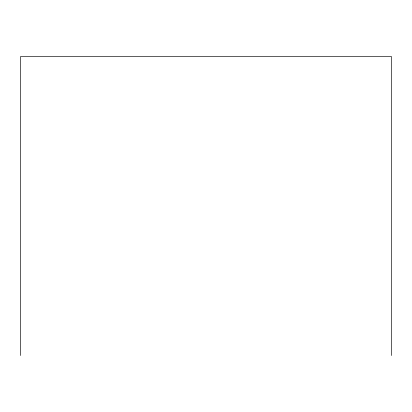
<?xml version="1.0" encoding="UTF-8"?>
<svg xmlns="http://www.w3.org/2000/svg" width="412" height="412" viewBox="0 0 412 412"><rect width="100%" height="100%" fill="white"/><g stroke="black" fill="none" stroke-linecap="round" stroke-linejoin="round"><path stroke-width="0.62" d="M391.4 355.515L391.4 56.485L20.6 56.485L20.6 355.515"/></g></svg>
